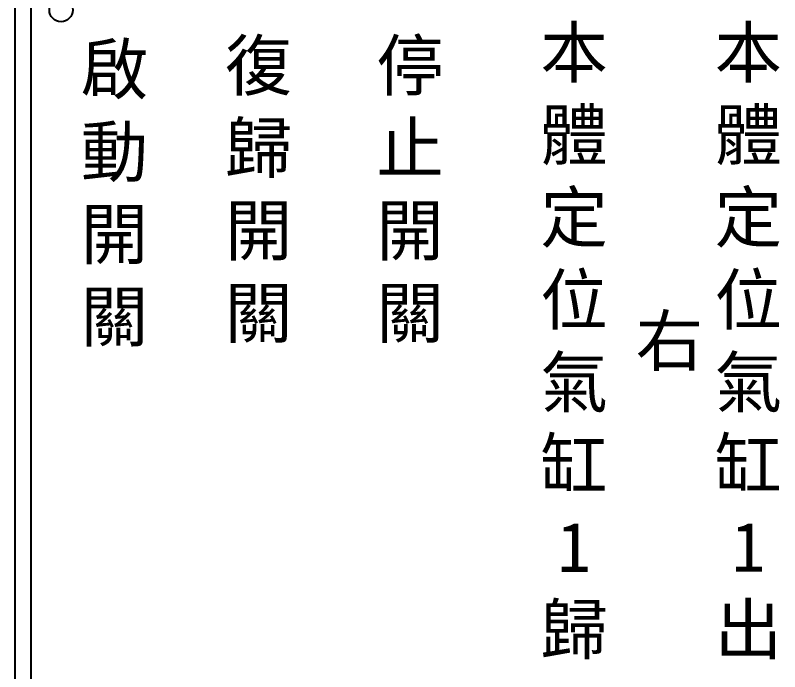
# Model space of a CAD drawing. Extents: x 275 to 562, y 265 to 469.
# Drawn here: x 274.9 to 335.2, y 309.7 to 361.5 of the extents above; entities that cross this region are included whole.
import ezdxf

# ---------------------------------------------------------------- set-up
doc = ezdxf.new("R2010")
doc.units = 0
doc.layers.add('圖框層', color=7, linetype='CONTINUOUS')
doc.layers.add('標尺寸層', color=3, linetype='CONTINUOUS')
doc.styles.add('CNS', font='romanc.shx', dxfattribs={"bigfont": 'chineset.shx'})

msp = doc.modelspace()

# ---------------------------------------------------------------- linework, layer by layer
at = {"layer": '圖框層', "color": 7}
for p, q in [((274.898, 264.945), (274.898, 468.914)), ((276.148, 266.195), (276.148, 467.665))]:
    msp.add_line(p, q, dxfattribs=at)
at = {"layer": '標尺寸層', "color": 7}
msp.add_circle((278.503, 361.903), 0.92, dxfattribs=at)

# ---------------------------------------------------------------- texts
at = {"layer": '標尺寸層', "color": 7, "char_height": 3.9, "style": 'CNS'}
for s, insert, width, attachment_point in [('{\\fDFKai-SB|b0|i0|c136|p65;本體定位氣缸1歸}', (318.97, 335.596), 4.96081, 5), ('{\\fDFKai-SB|b0|i0|c136|p65;本體定位氣缸1出}', (332.71, 335.596), 4.96081, 5), ('{\\fDFKai-SB|b0|i0|c136|p65;復歸開關}', (294.086, 347.555), 6.57065, 5), ('{\\fDFKai-SB|b0|i0|c136|p65;停止開關}', (306.032, 347.555), 6.57065, 5), ('{\\fDFKai-SB|b0|i0|c136|p65;啟動開關}', (280.057, 359.179), 4.96081, 1), ('{\\fDFKai-SB|b0|i0|c136|p65;右}', (326.491, 335.596), 4.96081, 5)]:
    msp.add_mtext(s, dxfattribs=dict(at, insert=insert, width=width, attachment_point=attachment_point))

doc.saveas('drawing.dxf')
